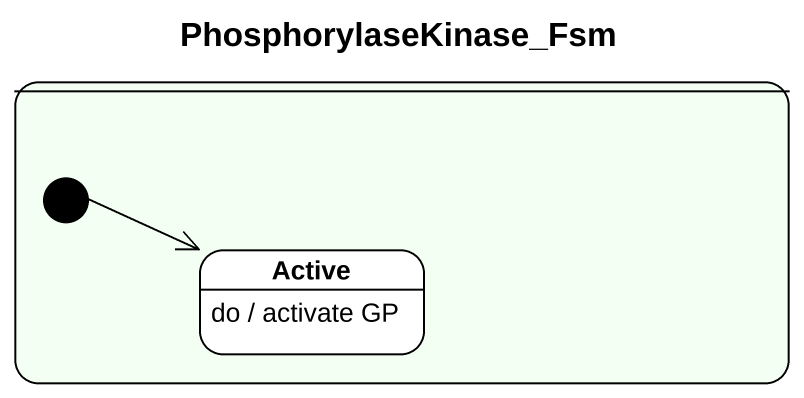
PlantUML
@startuml
title PhosphorylaseKinase_Fsm
hide empty description
state " " as state1 #F3FFF3 {
  state Active #FFFFFF
  Active : do / activate GP
  [*] -right-> Active
}
@enduml
